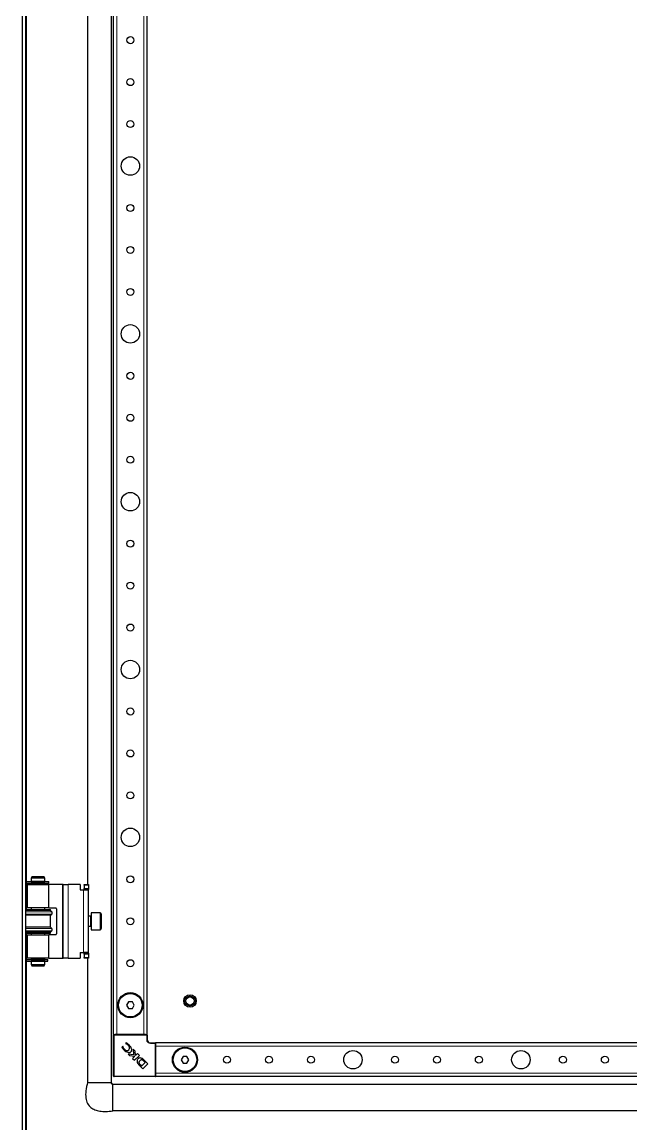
# Model space of a CAD drawing. Header units: millimetres. Extents: x -1414 to 3358, y -1920 to 1219.
# Drawn here: x -1069 to -707, y -1192 to -535 of the extents above; entities that cross this region are included whole.
import ezdxf

# ---------------------------------------------------------------- set-up
doc = ezdxf.new("R2010")
doc.units = ezdxf.units.MM

msp = doc.modelspace()

# ---------------------------------------------------------------- linework, layer by layer
at = {"color": 7, "linetype": 'Continuous', "lineweight": 25}
for p, q in [((-1069.44, 756.28), (-1069.44, -1198.72)), ((-1067.44, 756.28), (-1067.44, -1198.72)), ((-1016.44, 724.78), (-1016.44, -1167.22)), ((-1014.94, -1138.72), (-1014.94, 696.28)), ((-994.94, -1138.72), (-994.94, 696.28)), ((-1030.44, -518.22), (-1030.44, -1049.22)), ((-1067.09, -1047.52), (-1067.09, -1048.42)), ((-1067.09, -1047.52), (-1053.62, -1047.52)), ((-1067.09, -1048.42), (-1053.62, -1048.42)), ((-1066.39, -1049.22), (-1066.39, -1063.22)), ((-1066.39, -1049.22), (-1053.49, -1049.22)), ((-1063.36, -1044.47), (-1063.94, -1045.47)), ((-1063.94, -1045.47), (-1063.94, -1047.47)), ((-1060.47, -1045.47), (-1063.94, -1045.47)), ((-1055.94, -1047.47), (-1063.94, -1047.47)), ((-1063.94, -1048.47), (-1063.94, -1049.22)), ((-1055.94, -1048.47), (-1063.94, -1048.47)), ((-1063.44, -1047.47), (-1063.44, -1047.52)), ((-1063.44, -1048.42), (-1063.44, -1048.47)), ((-1063.36, -1044.47), (-1060.39, -1044.47)), ((-1055.94, -1045.47), (-1060.47, -1045.47)), ((-1060.39, -1044.47), (-1056.52, -1044.47)), ((-1055.94, -1045.47), (-1056.52, -1044.47)), ((-1056.44, -1047.52), (-1056.44, -1047.47)), ((-1056.44, -1048.47), (-1056.44, -1048.42)), ((-1055.94, -1047.47), (-1055.94, -1045.47)), ((-1055.94, -1049.22), (-1055.94, -1048.47)), ((-1053.62, -1047.52), (-1053.57, -1047.52)), ((-1053.62, -1048.42), (-1053.57, -1048.42)), ((-1053.57, -1048.42), (-1053.57, -1047.52)), ((-1053.49, -1063.22), (-1053.49, -1049.22)), ((-1045.39, -1049.22), (-1053.49, -1049.22)), ((-1044.89, -1049.22), (-1045.39, -1049.22)), ((-1044.89, -1093.22), (-1044.89, -1049.22)), ((-1044.89, -1049.22), (-1041.89, -1049.22)), ((-1034.89, -1049.22), (-1041.89, -1049.22)), ((-1034.89, -1049.22), (-1034.89, -1052.52)), ((-1032.39, -1049.22), (-1029.89, -1049.22)), ((-1032.39, -1049.72), (-1032.39, -1049.22)), ((-1032.39, -1049.72), (-1032.39, -1051.72)), ((-1029.89, -1049.22), (-1029.89, -1049.72)), ((-1029.89, -1049.72), (-1029.89, -1051.72)), ((-1034.89, -1052.52), (-1032.89, -1052.52)), ((-1032.89, -1052.52), (-1029.89, -1052.52)), ((-1032.39, -1052.22), (-1032.39, -1051.72)), ((-1029.89, -1052.22), (-1032.39, -1052.22)), ((-1032.39, -1052.22), (-1032.39, -1052.52)), ((-1029.89, -1051.72), (-1029.89, -1052.22)), ((-1029.89, -1052.52), (-1029.89, -1052.22)), ((-1029.89, -1089.92), (-1029.89, -1052.52)), ((-1053.49, -1063.22), (-1066.39, -1063.22)), ((-1063.94, -1063.22), (-1063.94, -1064.22)), ((-1055.94, -1064.22), (-1055.94, -1063.22)), ((-1053.49, -1063.22), (-1049.39, -1063.22)), ((-1067.44, -1064.22), (-1052.44, -1064.22)), ((-1052.44, -1064.82), (-1067.44, -1064.82)), ((-1052.44, -1067.62), (-1067.44, -1067.62)), ((-1052.44, -1064.82), (-1052.44, -1064.22)), ((-1051.74, -1065.5), (-1052.44, -1064.82)), ((-1052.44, -1067.62), (-1051.74, -1066.93)), ((-1052.44, -1074.82), (-1052.44, -1067.62)), ((-1048.89, -1063.72), (-1048.89, -1078.72)), ((-1028.64, -1068.22), (-1029.89, -1068.22)), ((-1022.99, -1066.22), (-1028.39, -1066.22)), ((-1028.39, -1066.22), (-1028.39, -1071.22)), ((-1022.39, -1066.82), (-1022.39, -1071.22)), ((-1052.44, -1074.82), (-1067.44, -1074.82)), ((-1051.74, -1075.5), (-1052.44, -1074.82)), ((-1029.89, -1074.22), (-1028.64, -1074.22)), ((-1028.39, -1071.22), (-1028.39, -1076.22)), ((-1028.39, -1076.22), (-1022.99, -1076.22)), ((-1022.39, -1071.22), (-1022.39, -1075.62)), ((-1052.44, -1077.62), (-1067.44, -1077.62)), ((-1067.44, -1078.22), (-1052.44, -1078.22)), ((-1066.39, -1079.22), (-1066.39, -1093.22)), ((-1066.39, -1079.22), (-1053.49, -1079.22)), ((-1063.94, -1078.22), (-1063.94, -1079.22)), ((-1055.94, -1079.22), (-1055.94, -1078.22)), ((-1053.49, -1093.22), (-1053.49, -1079.22)), ((-1049.39, -1079.22), (-1053.49, -1079.22)), ((-1052.44, -1077.62), (-1051.74, -1076.93)), ((-1052.44, -1078.22), (-1052.44, -1077.62)), ((-1067.09, -1094.02), (-1067.09, -1094.92)), ((-1067.09, -1094.02), (-1054.1, -1094.02)), ((-1067.09, -1094.92), (-1054.1, -1094.92)), ((-1053.49, -1093.22), (-1066.39, -1093.22)), ((-1063.94, -1093.22), (-1063.94, -1093.97)), ((-1055.94, -1093.97), (-1063.94, -1093.97)), ((-1063.94, -1094.97), (-1063.94, -1096.97)), ((-1055.94, -1094.97), (-1063.94, -1094.97)), ((-1063.44, -1093.97), (-1063.44, -1094.02)), ((-1063.44, -1094.92), (-1063.44, -1094.97)), ((-1056.44, -1094.02), (-1056.44, -1093.97)), ((-1056.44, -1094.97), (-1056.44, -1094.92)), ((-1055.94, -1093.97), (-1055.94, -1093.22)), ((-1055.94, -1096.97), (-1055.94, -1094.97)), ((-1054.1, -1094.02), (-1054.02, -1094.02)), ((-1054.1, -1094.92), (-1054.02, -1094.92)), ((-1054.02, -1094.92), (-1054.02, -1094.02)), ((-1054.02, -1094.02), (-1054, -1094.02)), ((-1054.02, -1094.92), (-1054, -1094.92)), ((-1054, -1094.92), (-1054, -1094.02)), ((-1053.49, -1093.22), (-1045.39, -1093.22)), ((-1045.39, -1093.22), (-1044.89, -1093.22)), ((-1041.89, -1093.22), (-1044.89, -1093.22)), ((-1041.89, -1093.22), (-1034.89, -1093.22)), ((-1034.89, -1089.92), (-1032.89, -1089.92)), ((-1034.89, -1089.92), (-1034.89, -1093.22)), ((-1029.89, -1089.92), (-1032.89, -1089.92)), ((-1032.39, -1089.92), (-1032.39, -1090.22)), ((-1032.39, -1090.22), (-1029.89, -1090.22)), ((-1032.39, -1090.72), (-1032.39, -1090.22)), ((-1032.39, -1090.72), (-1032.39, -1092.72)), ((-1032.39, -1093.22), (-1032.39, -1092.72)), ((-1029.89, -1093.22), (-1032.39, -1093.22)), ((-1030.44, -1093.22), (-1030.44, -1167.22)), ((-1029.89, -1090.22), (-1029.89, -1089.92)), ((-1029.89, -1090.22), (-1029.89, -1090.72)), ((-1029.89, -1090.72), (-1029.89, -1092.72)), ((-1029.89, -1092.72), (-1029.89, -1093.22)), ((-1063.94, -1096.97), (-1063.36, -1097.97)), ((-1063.94, -1096.97), (-1055.94, -1096.97)), ((-1056.52, -1097.97), (-1063.36, -1097.97)), ((-1056.52, -1097.97), (-1055.94, -1096.97)), ((-1006.09, -1119.22), (-1007.25, -1121.22)), ((-1007.25, -1121.22), (-1006.09, -1123.22)), ((-1003.78, -1119.22), (-1006.09, -1119.22)), ((-1002.63, -1121.22), (-1003.78, -1119.22)), ((-1003.78, -1123.22), (-1002.63, -1121.22)), ((-1006.09, -1123.22), (-1003.78, -1123.22)), ((-1014.64, -1138.72), (-1014.94, -1138.72)), ((-1014.94, -1163.42), (-1014.94, -1139.02)), ((-1014.64, -1138.72), (-1013.99, -1138.72)), ((-1012.94, -1138.72), (-1013.99, -1138.72)), ((-996.94, -1138.72), (-1012.94, -1138.72)), ((-995.89, -1138.72), (-996.94, -1138.72)), ((-995.89, -1138.72), (-995.24, -1138.72)), ((-994.94, -1138.72), (-995.24, -1138.72)), ((-994.94, -1139.02), (-994.94, -1141.72)), ((-1009.39, -1145.78), (-1010.08, -1146.11)), ((-1009.26, -1145.92), (-1009.39, -1145.78)), ((-1007.31, -1143.72), (-1007.82, -1143.97)), ((-1007.82, -1143.97), (-1007.71, -1144.08)), ((-1003.35, -1147.35), (-1003.17, -1150.82)), ((-1002.07, -1148.63), (-1003.35, -1147.35)), ((-1001.89, -1151.29), (-1002.07, -1148.63)), ((-992.94, -1143.72), (-990.24, -1143.72)), ((-509.94, -1143.72), (-989.94, -1143.72)), ((-989.94, -1143.72), (-989.94, -1144.02)), ((-989.94, -1144.02), (-989.94, -1144.66)), ((-989.94, -1144.66), (-989.94, -1145.72)), ((-989.94, -1145.72), (-989.94, -1161.72)), ((-1006.27, -1150.35), (-1005.47, -1151.14)), ((-1003.17, -1150.82), (-1006.27, -1150.35)), ((-1005.47, -1151.14), (-1002.21, -1151.63)), ((-1002.21, -1151.63), (-1003.6, -1153.02)), ((-1003.6, -1153.02), (-1002.55, -1154.07)), ((-1002.55, -1154.07), (-999.59, -1151.11)), ((-1000.65, -1150.05), (-1001.89, -1151.29)), ((-999.59, -1151.11), (-1000.65, -1150.05)), ((-998.25, -1157.55), (-996.07, -1155.37)), ((-996.07, -1155.37), (-996.75, -1154.71)), ((-996.48, -1154.22), (-996.49, -1154.2)), ((-994.59, -1156.11), (-996.48, -1154.22)), ((-973.59, -1151.72), (-974.75, -1153.72)), ((-974.75, -1153.72), (-973.59, -1155.72)), ((-971.28, -1151.72), (-973.59, -1151.72)), ((-970.13, -1153.72), (-971.28, -1151.72)), ((-971.28, -1155.72), (-970.13, -1153.72)), ((-999.54, -1157.08), (-997.55, -1159.07)), ((-998.99, -1156.83), (-998.25, -1157.55)), ((-997.55, -1159.07), (-994.59, -1156.11)), ((-989.94, -1161.72), (-989.94, -1162.77)), ((-973.59, -1155.72), (-971.28, -1155.72)), ((-1015.44, -1168.22), (-509.34, -1168.22)), ((-990.24, -1163.72), (-1014.64, -1163.72)), ((-989.94, -1162.77), (-989.94, -1163.42)), ((-989.94, -1163.42), (-989.94, -1163.72)), ((-509.94, -1163.72), (-989.94, -1163.72)), ((-382.44, -1184.22), (-1015.44, -1184.22))]:
    msp.add_line(p, q, dxfattribs=at)
at = {"color": 8, "linetype": 'Continuous', "lineweight": 18}
for p, q in [((-1012.94, -1138.72), (-1012.94, 696.28)), ((-996.94, -1138.72), (-996.94, 696.28)), ((-1066.84, -1047.52), (-1066.84, -519.92)), ((-1066.84, -1064.22), (-1066.84, -1048.42)), ((-1053.62, -1047.52), (-1053.62, -1048.42)), ((-1045.39, -1049.22), (-1045.39, -1093.22)), ((-1041.89, -1093.22), (-1041.89, -1049.22)), ((-1029.89, -1049.72), (-1032.39, -1049.72)), ((-1032.89, -1089.92), (-1032.89, -1052.52)), ((-1032.39, -1051.72), (-1029.89, -1051.72)), ((-1051.74, -1065.5), (-1067.44, -1065.5)), ((-1051.74, -1066.93), (-1067.44, -1066.93)), ((-1028.64, -1074.22), (-1028.64, -1068.22)), ((-1022.99, -1071.22), (-1022.99, -1066.22)), ((-1051.74, -1075.5), (-1067.44, -1075.5)), ((-1022.99, -1076.22), (-1022.99, -1071.22)), ((-1051.74, -1076.93), (-1067.44, -1076.93)), ((-1066.84, -1094.02), (-1066.84, -1078.22)), ((-1066.84, -1196.12), (-1066.84, -1094.92)), ((-1054.1, -1094.02), (-1054.1, -1094.92)), ((-1029.89, -1090.72), (-1032.39, -1090.72)), ((-1032.39, -1092.72), (-1029.89, -1092.72)), ((-1014.94, -1139.02), (-1014.64, -1139.02)), ((-1014.64, -1138.72), (-1014.64, -1139.02)), ((-1014.64, -1139.02), (-1014.64, -1163.42)), ((-995.24, -1139.02), (-1014.64, -1139.02)), ((-995.24, -1138.72), (-995.24, -1139.02)), ((-995.24, -1141.72), (-995.24, -1139.02)), ((-995.24, -1139.02), (-994.94, -1139.02)), ((-994.94, -1141.72), (-995.24, -1141.72)), ((-992.94, -1143.72), (-992.94, -1144.02)), ((-990.24, -1144.02), (-992.94, -1144.02)), ((-990.24, -1143.72), (-990.24, -1144.02)), ((-990.24, -1163.42), (-990.24, -1144.02)), ((-990.24, -1144.02), (-989.94, -1144.02)), ((-509.94, -1145.72), (-989.94, -1145.72)), ((-509.94, -1161.72), (-989.94, -1161.72)), ((-1014.64, -1163.42), (-1014.94, -1163.42)), ((-1014.64, -1163.42), (-990.24, -1163.42)), ((-1014.64, -1163.42), (-1014.64, -1163.72)), ((-990.24, -1163.42), (-990.24, -1163.72)), ((-990.24, -1163.42), (-989.94, -1163.42))]:
    msp.add_line(p, q, dxfattribs=at)
at = {"color": 7, "linetype": 'Continuous', "lineweight": 25}
for centre, radius in [((-1004.94, -546.22), 2.1), ((-1004.94, -571.22), 2.1), ((-1004.94, -596.22), 2.1), ((-1004.94, -621.22), 5.5), ((-1004.94, -646.22), 2.1), ((-1004.94, -671.22), 2.1), ((-1004.94, -696.22), 2.1), ((-1004.94, -721.22), 5.5), ((-1004.94, -746.22), 2.1), ((-1004.94, -771.22), 2.1), ((-1004.94, -796.22), 2.1), ((-1004.94, -821.22), 5.5), ((-1004.94, -846.22), 2.1), ((-1004.94, -871.22), 2.1), ((-1004.94, -896.22), 2.1), ((-1004.94, -921.22), 5.5), ((-1004.94, -946.22), 2.1), ((-1004.94, -971.22), 2.1), ((-1004.94, -996.22), 2.1), ((-1004.94, -1021.22), 5.5), ((-1004.94, -1046.22), 2.1), ((-1004.94, -1071.22), 2.1), ((-1004.94, -1096.22), 2.1), ((-1004.94, -1121.22), 7.5), ((-1004.94, -1121.22), 7), ((-969.44, -1118.72), 3.75), ((-969.44, -1118.72), 3), ((-969.44, -1118.72), 2.5), ((-972.44, -1153.72), 7.5), ((-972.44, -1153.72), 7), ((-872.44, -1153.72), 5.5), ((-772.44, -1153.72), 5.5), ((-947.44, -1153.72), 2.1), ((-922.44, -1153.72), 2.1), ((-897.44, -1153.72), 2.1), ((-847.44, -1153.72), 2.1), ((-822.44, -1153.72), 2.1), ((-797.44, -1153.72), 2.1), ((-747.44, -1153.72), 2.1), ((-722.44, -1153.72), 2.1)]:
    msp.add_circle(centre, radius, dxfattribs=at)
for centre, radius, start, end in [((-1049.39, -1063.72), 0.5, 0, 90), ((-1052.44, -1066.22), 1, 314.427, 45.573), ((-1028.64, -1067.97), 0.25, 270, 0), ((-1022.99, -1066.82), 0.6, 0, 90), ((-1052.44, -1076.22), 1, 314.427, 45.573), ((-1028.64, -1074.47), 0.25, 0, 90), ((-1022.99, -1075.62), 0.6, 270, 0), ((-1049.39, -1078.72), 0.5, 270, 0), ((-1014.64, -1139.02), 0.3, 90, 180), ((-995.24, -1139.02), 0.3, 0, 90), ((-992.94, -1141.72), 2, 180, 270), ((-1006.94, -1146.21), 1.97, 218.45405, 305.887), ((-1007.34, -1146.64), 1.94, 323.30966, 52.34638), ((-990.24, -1144.02), 0.3, 0, 90), ((-996.33, -1153.42), 4.87, 200.34448, 228.77765), ((-994.52, -1152.64), 6.12, 216.98881, 223.07444), ((-1014.64, -1163.42), 0.3, 180, 270), ((-990.24, -1163.42), 0.3, 270, 0)]:
    msp.add_arc(centre, radius, start, end, dxfattribs=at)
at = {"color": 8, "linetype": 'Continuous', "lineweight": 18}
msp.add_arc((-992.94, -1141.72), 2.3, 180, 270, dxfattribs=at)
at = {"color": 7, "linetype": 'Continuous', "lineweight": 25}
for points, knots in [([(-1010.08, -1146.11), (-1009.9, -1146.45), (-1009.56, -1147.08), (-1009.07, -1147.61), (-1008.85, -1147.85)], [0, 0, 0, 0, 0.5368, 1, 1, 1, 1]), ([(-1008.49, -1147.43), (-1008.7, -1147.17), (-1009.08, -1146.72), (-1009.2, -1146.16), (-1009.26, -1145.92)], [0, 0, 0, 0, 0.5796082, 1, 1, 1, 1]), ([(-1008.85, -1147.85), (-1008.47, -1148.18), (-1007.78, -1148.79), (-1006.61, -1149.34), (-1005.67, -1149.48), (-1005.02, -1149.33), (-1004.79, -1149.14), (-1004.68, -1149.05)], [0, 0, 0, 0, 0.315674, 0.58952, 0.813199, 0.909026, 1, 1, 1, 1]), ([(-1007.71, -1144.08), (-1007.4, -1144.22), (-1006.83, -1144.48), (-1006.37, -1144.91), (-1006.16, -1145.11)], [0, 0, 0, 0, 0.547643, 1, 1, 1, 1]), ([(-1005.8, -1144.82), (-1006.07, -1144.58), (-1006.53, -1144.15), (-1007.08, -1143.85), (-1007.31, -1143.72)], [0, 0, 0, 0, 0.577653, 1, 1, 1, 1]), ([(-1004.68, -1149.05), (-1004.54, -1148.89), (-1004.26, -1148.55), (-1004.09, -1147.86), (-1004.22, -1146.98), (-1004.79, -1145.91), (-1005.43, -1145.22), (-1005.8, -1144.82)], [0, 0, 0, 0, 0.130532, 0.266031, 0.423997, 0.666819, 1, 1, 1, 1]), ([(-997.82, -1153.07), (-998.03, -1152.96), (-998.42, -1152.75), (-999.05, -1152.64), (-999.64, -1152.67), (-1000.18, -1152.87), (-1000.61, -1153.23), (-1000.91, -1153.75), (-1001.02, -1154.4), (-1000.94, -1154.86), (-1000.89, -1155.11)], [0, 0, 0, 0, 0.138091, 0.265455, 0.384013, 0.496103, 0.605759, 0.71979, 0.847662, 1, 1, 1, 1]), ([(-999.32, -1154.34), (-999.41, -1154.44), (-999.58, -1154.61), (-999.76, -1154.89), (-999.85, -1155.16), (-999.85, -1155.49), (-999.7, -1155.89), (-999.51, -1156.17), (-999.41, -1156.33)], [0, 0, 0, 0, 0.176808, 0.319231, 0.43938, 0.552395, 0.749205, 1, 1, 1, 1]), ([(-996.75, -1154.71), (-996.95, -1154.52), (-997.31, -1154.17), (-997.85, -1153.84), (-998.3, -1153.78), (-998.64, -1153.85), (-999, -1154.04), (-999.21, -1154.23), (-999.32, -1154.34)], [0, 0, 0, 0, 0.274676, 0.503042, 0.607381, 0.716579, 0.843412, 1, 1, 1, 1]), ([(-996.98, -1153.75), (-997.13, -1153.61), (-997.4, -1153.37), (-997.69, -1153.16), (-997.82, -1153.07)], [0, 0, 0, 0, 0.55183, 1, 1, 1, 1]), ([(-996.49, -1154.2), (-996.57, -1154.13), (-996.73, -1153.97), (-996.9, -1153.82), (-996.98, -1153.75)], [0, 0, 0, 0, 0.486421, 1, 1, 1, 1]), ([(-1030.44, -1167.22), (-1030.85, -1168.9), (-1031.58, -1171.94), (-1031.67, -1176.25), (-1030.7, -1179.8), (-1028.65, -1182.25), (-1026.01, -1183.68), (-1022.99, -1184.42), (-1019.39, -1184.62), (-1016.82, -1184.36), (-1015.44, -1184.22)], [0, 0, 0, 0, 0.1760674, 0.3182248, 0.4355964, 0.5434819, 0.6338893, 0.7371517, 0.8581828, 1, 1, 1, 1]), ([(-1017.42, -1167.22), (-1017.12, -1167.22), (-1016.67, -1167.22), (-1016.58, -1167.22), (-1016.55, -1167.22)], [0, 0, 0, 0, 0.649139, 1, 1, 1, 1]), ([(-1015.44, -1168.38), (-1015.54, -1168.37), (-1015.68, -1168.35), (-1015.83, -1168.28), (-1015.92, -1168.22), (-1015.97, -1168.16), (-1016.01, -1168.08), (-1016.04, -1168.01), (-1016.11, -1167.84), (-1016.28, -1167.76), (-1016.43, -1167.53), (-1016.46, -1167.33), (-1016.48, -1167.22)], [0, 0, 0, 0, 0.146823, 0.202041, 0.247643, 0.28691, 0.323569, 0.360785, 0.40083, 0.628513, 0.79432, 1, 1, 1, 1]), ([(-1015.44, -1168.22), (-1015.66, -1168.07), (-1016.07, -1167.8), (-1016.32, -1167.4), (-1016.44, -1167.22)], [0, 0, 0, 0, 0.556114, 1, 1, 1, 1]), ([(-1015.44, -1184.22), (-1015.44, -1184.19), (-1015.44, -1184.12), (-1015.44, -1183.48), (-1015.44, -1182.02), (-1015.44, -1179.83), (-1015.44, -1177.82), (-1015.44, -1176.22), (-1015.44, -1174.61), (-1015.44, -1172.61), (-1015.44, -1170.43), (-1015.44, -1168.92), (-1015.44, -1168.52), (-1015.44, -1168.38)], [0, 0, 0, 0, 0.069165, 0.1363, 0.267291, 0.398282, 0.465417, 0.534583, 0.603748, 0.670883, 0.801874, 0.932865, 1, 1, 1, 1])]:
    msp.add_open_spline(points, degree=3, knots=knots, dxfattribs=at)
for points in [[(-1030.44, -1167.22), (-1030.4, -1167.22), (-1030.31, -1167.22), (-1029.74, -1167.22), (-1029.46, -1167.22)], [(-1029.46, -1167.22), (-1029.13, -1167.22), (-1028.47, -1167.22), (-1027.49, -1167.22), (-1027.01, -1167.22)], [(-1027.01, -1167.22), (-1026.45, -1167.22), (-1025.32, -1167.22), (-1024.07, -1167.22), (-1023.44, -1167.22)], [(-1023.44, -1167.22), (-1022.81, -1167.22), (-1021.56, -1167.22), (-1020.43, -1167.22), (-1019.87, -1167.22)], [(-1019.87, -1167.22), (-1019.38, -1167.22), (-1018.41, -1167.22), (-1017.75, -1167.22), (-1017.42, -1167.22)]]:
    msp.add_open_spline(points, degree=3, dxfattribs=at)

doc.saveas('drawing.dxf')
